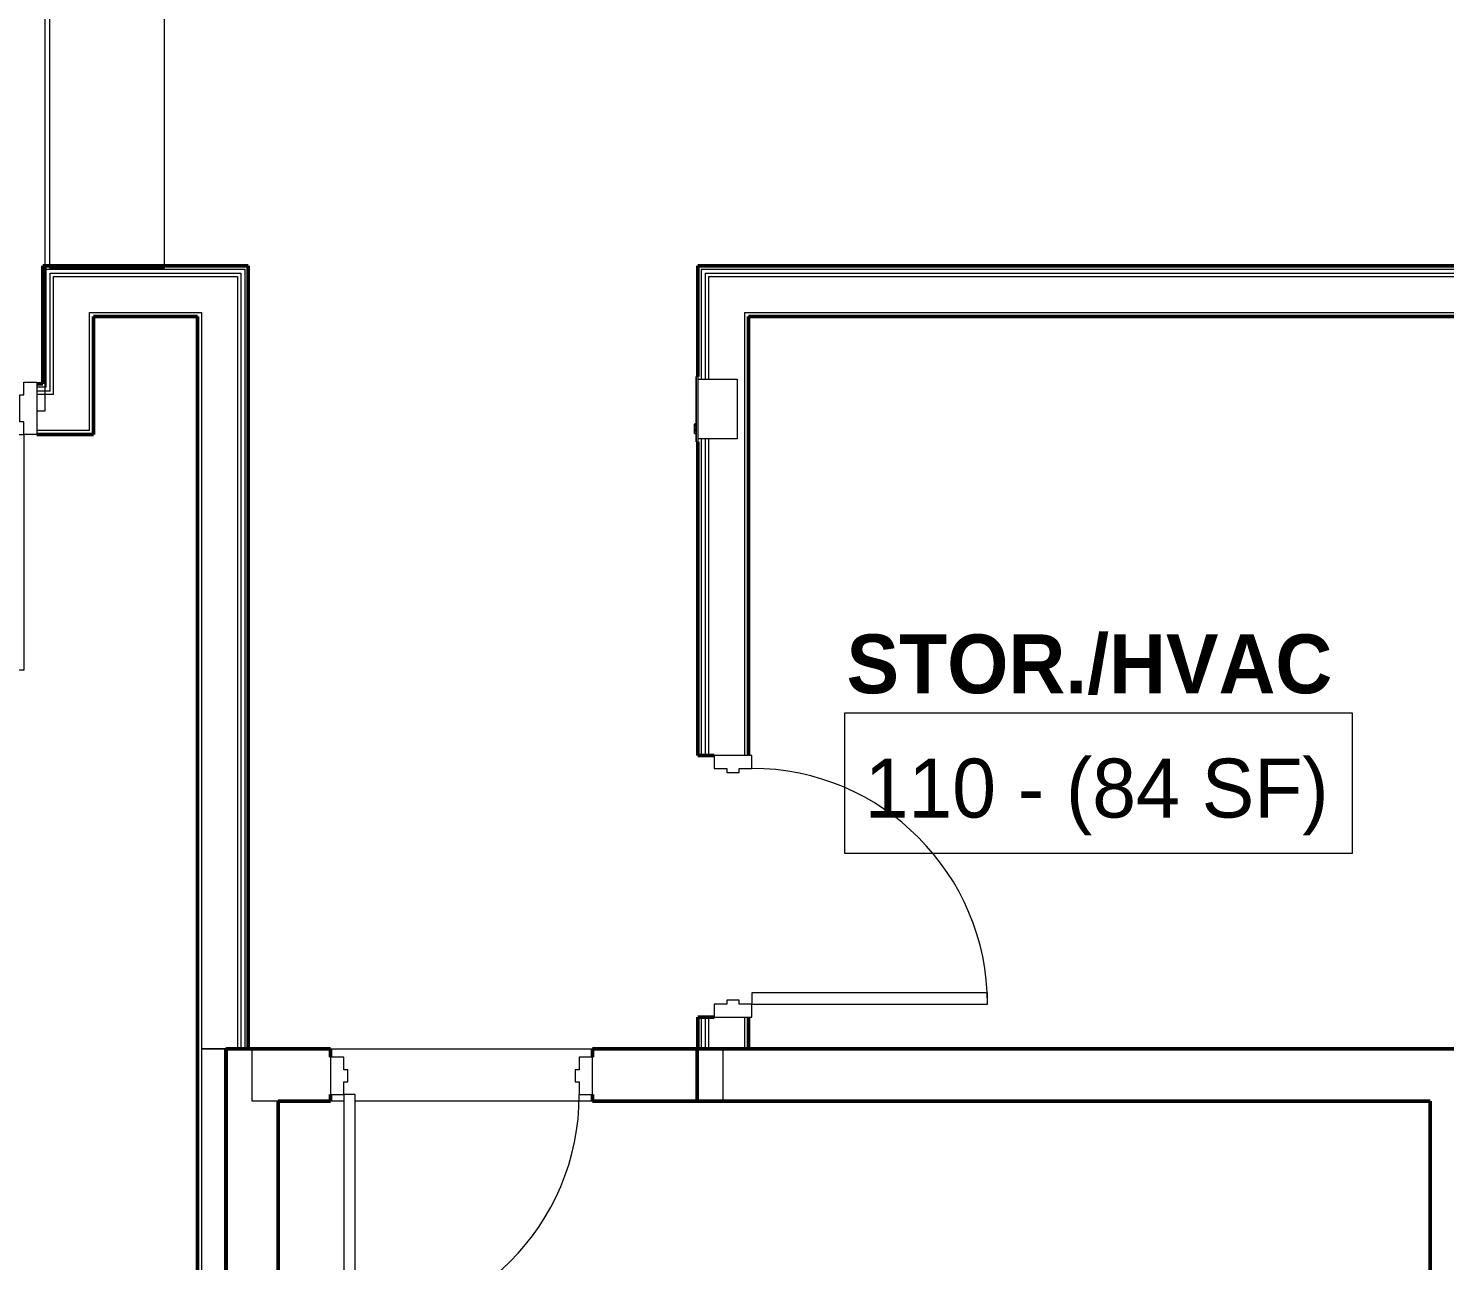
# Model space of a CAD drawing. Header units: inches. Extents: x -4235 to -464, y 9706 to 12425.
# Drawn here: x -2742.5 to -2526.1, y 10229.2 to 10417.4 of the extents above; entities that cross this region are included whole.
import ezdxf

# ---------------------------------------------------------------- set-up
doc = ezdxf.new("R2010")
doc.units = ezdxf.units.IN
doc.header["$MEASUREMENT"] = 0
for name, color, linetype, lineweight in [('0-1', 7, 'Continuous', 5), ('0-2', 254, 'Continuous', 9), ('0-3', 7, 'Continuous', 9), ('A-AREA-IDEN', 2, 'Continuous', 9), ('A-DOOR-1', 7, 'Continuous', 9), ('A-DOOR-2', 90, 'Continuous', 20), ('A-DOOR-FRAM-1', 90, 'Continuous', 20), ('A-FLOR-1', 10, 'Continuous', 9), ('A-FLOR-2', 254, 'Continuous', 9), ('A-FLOR-3', 7, 'Continuous', 9), ('A-WALL-1', 250, 'Continuous', 50), ('A-WALL-2', 50, 'Continuous', 13), ('A-WALL-3', 10, 'Continuous', 9), ('A-WALL-4', 254, 'Continuous', 9), ('A-WALL-5', 7, 'Continuous', 9), ('E-FIRE-1', 7, 'Continuous', 9), ('I-WALL-1', 250, 'Continuous', 50), ('I-WALL-2', 10, 'Continuous', 9), ('I-WALL-3', 254, 'Continuous', 9)]:
    doc.layers.add(name, color=color, linetype=linetype, lineweight=lineweight)
doc.styles.add('Century Gothic', font='ufonts.com_century-gothic.ttf', dxfattribs={"height": 9})
doc.styles.add('Century Gothic_B', font='GOTHICB.TTF', dxfattribs={"height": 9})

# ---------------------------------------------------------------- blocks, each defined once
blk = doc.blocks.new('HOLLOW METAL - COMMON_3-0 x 7-0 - 20min-2191981-BACKGROUND - 1ST FLOOR')
at = {"layer": 'A-DOOR-1'}
blk.add_arc((18, 4.625), 36, 90, 180, dxfattribs=at)
at = {"layer": 'A-DOOR-2'}
for p, q in [((18, 40.625), (16.25, 40.625)), ((16.25, 40.625), (16.25, 4.625)), ((18, 4.625), (18, 40.625)), ((16.25, 4.625), (18, 4.625))]:
    blk.add_line(p, q, dxfattribs=at)
at = {"layer": 'A-DOOR-FRAM-1'}
for p, q in [((-18, 4.625), (-20, 4.625)), ((-20, 4.625), (-20, -1.125)), ((-18, 2.6875), (-18, 4.625)), ((18, 4.625), (18, 2.6875)), ((20, 4.625), (18, 4.625)), ((20, -1.125), (20, 4.625)), ((-17.375, 2.6875), (-18, 2.6875)), ((-17.375, 0.8125), (-17.375, 2.6875)), ((18, 2.6875), (17.375, 2.6875)), ((17.375, 2.6875), (17.375, 0.8125)), ((-18, -1.125), (-18, 0.8125)), ((-18, 0.8125), (-17.375, 0.8125)), ((17.375, 0.8125), (18, 0.8125)), ((18, 0.8125), (18, -1.125)), ((-20, -1.125), (-18, -1.125)), ((18, -1.125), (20, -1.125))]:
    blk.add_line(p, q, dxfattribs=at)
blk = doc.blocks.new('HOLLOW METAL - UNIT DOOR-2191980-BACKGROUND - 1ST FLOOR')
at = {"layer": 'A-DOOR-1'}
blk.add_arc((18, -4.125), 36, 180, 270, dxfattribs=at)
at = {"layer": 'A-DOOR-2'}
for p, q in [((16.25, -4.125), (18, -4.125)), ((16.25, -40.125), (16.25, -4.125)), ((18, -4.125), (18, -40.125)), ((18, -40.125), (16.25, -40.125))]:
    blk.add_line(p, q, dxfattribs=at)
at = {"layer": 'A-DOOR-FRAM-1'}
for p, q in [((-20, 3.875), (-18, 3.875)), ((-20, -4.125), (-20, 3.875)), ((-18, 3.875), (-18, 1.9375)), ((18, 3.875), (20, 3.875)), ((18, 1.9375), (18, 3.875)), ((20, 3.875), (20, -4.125)), ((-18, 1.9375), (-17.375, 1.9375)), ((-17.375, 1.9375), (-17.375, -2.1875)), ((17.375, 1.9375), (18, 1.9375)), ((17.375, -2.1875), (17.375, 1.9375)), ((-18, -4.125), (-20, -4.125)), ((-18, -2.1875), (-18, -4.125)), ((-17.375, -2.1875), (-18, -2.1875)), ((18, -2.1875), (17.375, -2.1875)), ((18, -4.125), (18, -2.1875)), ((20, -4.125), (18, -4.125))]:
    blk.add_line(p, q, dxfattribs=at)
blk = doc.blocks.new('104416 - Fire Extinguishers - Wall - Class A - Light - 2A-2205533-BACKGROUND - 1ST FLOOR')
at = {"layer": 'E-FIRE-1'}
for p, q in [((14.41, 4.13), (14.41, 4.38)), ((14.44, 4.38), (14.84, 4.38)), ((14.44, 4.13), (14.44, 4.38)), ((14.84, 4.38), (15.03, 4.38)), ((14.84, 4.13), (14.84, 4.38)), ((15.03, 4.38), (15.11, 4.38)), ((15.03, 4.13), (15.03, 4.38)), ((15.11, 4.38), (15.24, 4.38)), ((15.11, 4.13), (15.11, 4.38)), ((15.24, 4.38), (15.51, 4.38)), ((15.24, 4.13), (15.24, 4.38)), ((15.51, 4.38), (15.73, 4.38)), ((15.51, 4.13), (15.51, 4.38)), ((15.73, 4.38), (15.87, 4.38)), ((15.73, 4.13), (15.73, 4.38)), ((15.87, 4.38), (15.91, 4.38)), ((15.87, 4.13), (15.87, 4.38)), ((15.91, 4.13), (15.91, 4.38)), ((15.94, 4.13), (15.94, 4.38)), ((13.19, 4.13), (13.19, 3.87)), ((23.19, 4.13), (13.19, 4.13)), ((13.19, 4.13), (23.19, 4.13)), ((13.19, 4.13), (13.19, 3.87)), ((23.19, 3.87), (13.19, 3.87)), ((13.63, -2.12), (13.63, 3.87)), ((22.75, 3.87), (22.75, -2.12)), ((23.19, 3.87), (23.19, 4.13)), ((23.19, 3.87), (23.19, 4.13)), ((22.75, -2.12), (13.63, -2.12))]:
    blk.add_line(p, q, dxfattribs=at)
blk = doc.blocks.new('CTR - 1st Phase - Common Walls_rvt-1-BACKGROUND - 1ST FLOOR')
at = {"layer": 'A-FLOR-1'}
for p, q in [((-2739.92, 10380.79), (-2739.92, 10381.16)), ((-2739.3, 10381.16), (-2739.3, 10380.79)), ((-2739.3, 10380.79), (-2721.68, 10380.79)), ((-2721.68, 10380.79), (-2721.68, 10381.16))]:
    blk.add_line(p, q, dxfattribs=at)
at = {"layer": 'A-FLOR-2'}
for p, q in [((-2739.92, 10381.16), (-2739.92, 10381.41)), ((-2739.92, 10359.04), (-2739.92, 10380.79)), ((-2739.3, 10381.41), (-2739.3, 10381.16)), ((-2721.68, 10381.16), (-2721.68, 10381.41)), ((-2741.2, 10359.04), (-2739.92, 10359.04))]:
    blk.add_line(p, q, dxfattribs=at)
at = {"layer": 'A-FLOR-3'}
for p, q in [((-2739.92, 10381.41), (-2739.92, 10425.39)), ((-2739.3, 10425.39), (-2739.3, 10381.41)), ((-2721.68, 10381.41), (-2721.68, 10425.39))]:
    blk.add_line(p, q, dxfattribs=at)
at = {"layer": 'A-WALL-1'}
for p, q in [((-2716.66, 10261.59), (-2716.66, 10017.09)), ((-2712.29, 10017.09), (-2712.29, 10261.59))]:
    blk.add_line(p, q, dxfattribs=at)
at = {"layer": 'A-WALL-2'}
for p, q in [((-2739.8, 10380.66), (-2739.8, 10381.16)), ((-2739.8, 10380.66), (-2739.8, 10381.16)), ((-2739.8, 10380.66), (-2739.17, 10380.66)), ((-2739.8, 10362.66), (-2739.8, 10380.66)), ((-2739.17, 10380.66), (-2732.55, 10380.66)), ((-2732.55, 10380.66), (-2716.66, 10380.66)), ((-2716.66, 10380.66), (-2710.04, 10380.66)), ((-2710.04, 10380.66), (-2709.41, 10380.66)), ((-2709.41, 10380.66), (-2709.41, 10261.59)), ((-2639.7, 10380.66), (-2639.7, 10363.85)), ((-2639.7, 10380.66), (-2639.07, 10380.66)), ((-2639.07, 10380.66), (-2632.45, 10380.66)), ((-2632.45, 10380.66), (-2522.7, 10380.66)), ((-2739.17, 10380.04), (-2738.67, 10380.04)), ((-2739.17, 10362.04), (-2739.17, 10380.04)), ((-2738.67, 10380.04), (-2732.55, 10380.04)), ((-2738.67, 10379.54), (-2733.17, 10379.54)), ((-2738.67, 10361.54), (-2738.67, 10379.54)), ((-2733.17, 10379.54), (-2732.55, 10379.54)), ((-2732.55, 10380.04), (-2716.66, 10380.04)), ((-2732.55, 10379.54), (-2716.66, 10379.54)), ((-2716.66, 10380.04), (-2710.54, 10380.04)), ((-2716.66, 10379.54), (-2716.04, 10379.54)), ((-2716.04, 10379.54), (-2710.54, 10379.54)), ((-2710.54, 10380.04), (-2710.04, 10380.04)), ((-2710.54, 10379.54), (-2710.54, 10261.59)), ((-2710.04, 10380.04), (-2710.04, 10261.59)), ((-2639.07, 10380.04), (-2639.07, 10363.85)), ((-2639.07, 10380.04), (-2638.57, 10380.04)), ((-2638.57, 10380.04), (-2632.45, 10380.04)), ((-2638.57, 10379.54), (-2638.57, 10363.85)), ((-2638.57, 10379.54), (-2633.07, 10379.54)), ((-2633.07, 10379.54), (-2632.45, 10379.54)), ((-2632.45, 10380.04), (-2522.7, 10380.04)), ((-2632.45, 10379.54), (-2522.7, 10379.54)), ((-2733.17, 10374.04), (-2732.55, 10374.04)), ((-2733.17, 10356.04), (-2733.17, 10374.04)), ((-2732.55, 10374.04), (-2716.66, 10374.04)), ((-2716.66, 10374.04), (-2716.04, 10374.04)), ((-2716.04, 10374.04), (-2716.04, 10261.59)), ((-2633.07, 10374.04), (-2633.07, 10306.41)), ((-2633.07, 10374.04), (-2632.45, 10374.04)), ((-2632.45, 10374.04), (-2522.7, 10374.04)), ((-2740.3, 10362.66), (-2741.2, 10362.66)), ((-2740.3, 10362.04), (-2741.2, 10362.04)), ((-2740.3, 10361.54), (-2741.2, 10361.54)), ((-2739.8, 10362.66), (-2740.3, 10362.66)), ((-2739.8, 10362.04), (-2740.3, 10362.04)), ((-2739.17, 10361.54), (-2740.3, 10361.54)), ((-2739.17, 10362.04), (-2739.8, 10362.04)), ((-2738.67, 10361.54), (-2739.17, 10361.54)), ((-2740.3, 10356.04), (-2741.2, 10356.04)), ((-2738.67, 10356.04), (-2740.3, 10356.04)), ((-2733.17, 10356.04), (-2738.67, 10356.04)), ((-2639.7, 10354.73), (-2639.7, 10306.41)), ((-2639.07, 10354.73), (-2639.07, 10306.41)), ((-2638.57, 10354.73), (-2638.57, 10306.41)), ((-2639.7, 10266.41), (-2639.7, 10261.59)), ((-2639.07, 10266.41), (-2639.07, 10261.59)), ((-2638.57, 10266.41), (-2638.57, 10261.59)), ((-2633.07, 10266.41), (-2633.07, 10261.59)), ((-2716.04, 10261.59), (-2712.54, 10261.59)), ((-2712.54, 10261.59), (-2716.04, 10261.59)), ((-2716.04, 10261.59), (-2716.04, 10017.09)), ((-2712.54, 10261.59), (-2712.29, 10261.59)), ((-2712.29, 10261.59), (-2712.54, 10261.59)), ((-2712.54, 10261.59), (-2712.54, 10017.09))]:
    blk.add_line(p, q, dxfattribs=at)
at = {"layer": 'A-WALL-3'}
blk.add_line((-2712.29, 10017.09), (-2712.29, 10261.55), dxfattribs=at)
at = {"layer": 'A-WALL-4'}
blk.add_line((-2716.66, 10261.59), (-2716.66, 10050.4), dxfattribs=at)
at = {"layer": 'I-WALL-1'}
for p, q in [((-2740.3, 10381.16), (-2740.3, 10363.16)), ((-2739.8, 10381.16), (-2740.3, 10381.16)), ((-2732.55, 10381.16), (-2739.8, 10381.16)), ((-2716.66, 10381.16), (-2732.55, 10381.16)), ((-2709.41, 10381.16), (-2716.66, 10381.16)), ((-2708.91, 10381.16), (-2709.41, 10381.16)), ((-2708.91, 10261.59), (-2708.91, 10381.16)), ((-2639.7, 10381.16), (-2640.2, 10381.16)), ((-2640.2, 10381.16), (-2640.2, 10364.29)), ((-2632.45, 10381.16), (-2639.7, 10381.16)), ((-2522.7, 10381.16), (-2632.45, 10381.16)), ((-2732.55, 10373.41), (-2716.66, 10373.41)), ((-2732.55, 10355.41), (-2732.55, 10373.41)), ((-2716.66, 10373.41), (-2716.66, 10261.59)), ((-2632.45, 10306.41), (-2632.45, 10373.41)), ((-2632.45, 10373.41), (-2522.7, 10373.41)), ((-2740.3, 10363.16), (-2741.2, 10363.16)), ((-2741.2, 10355.41), (-2740.3, 10355.41)), ((-2740.3, 10355.41), (-2733.17, 10355.41)), ((-2733.17, 10355.41), (-2732.55, 10355.41)), ((-2640.2, 10354.29), (-2640.2, 10306.41)), ((-2640.2, 10306.41), (-2637.7, 10306.41)), ((-2637.7, 10266.41), (-2640.2, 10266.41)), ((-2640.2, 10266.41), (-2640.2, 10261.59)), ((-2632.45, 10261.59), (-2632.45, 10266.41)), ((-2712.29, 10261.59), (-2708.91, 10261.59)), ((-2640.2, 10261.59), (-2632.45, 10261.59))]:
    blk.add_line(p, q, dxfattribs=at)
at = {"layer": 'I-WALL-2'}
for p, q in [((-2739.92, 10381.16), (-2739.3, 10381.16)), ((-2640.2, 10364.29), (-2640.2, 10363.85)), ((-2640.2, 10354.73), (-2640.2, 10354.29)), ((-2632.45, 10306.41), (-2637.7, 10306.41)), ((-2637.7, 10266.41), (-2632.45, 10266.41)), ((-2708.91, 10261.59), (-2712.29, 10261.59)), ((-2632.45, 10261.59), (-2640.2, 10261.59))]:
    blk.add_line(p, q, dxfattribs=at)
at = {"layer": 'I-WALL-3'}
for p, q in [((-2716.66, 10381.16), (-2721.68, 10381.16)), ((-2716.66, 10381.16), (-2708.91, 10381.16)), ((-2708.91, 10261.59), (-2708.91, 10381.16)), ((-2640.2, 10381.16), (-2632.45, 10381.16)), ((-2640.2, 10381.16), (-2640.2, 10364.29)), ((-2523.7, 10381.16), (-2632.45, 10381.16)), ((-2732.55, 10373.41), (-2716.66, 10373.41)), ((-2732.55, 10355.41), (-2732.55, 10373.41)), ((-2716.66, 10373.41), (-2716.66, 10261.59)), ((-2632.45, 10306.41), (-2632.45, 10373.41)), ((-2632.45, 10373.41), (-2523.7, 10373.41)), ((-2741.2, 10355.41), (-2740.3, 10355.41)), ((-2732.55, 10355.41), (-2740.3, 10355.41)), ((-2640.2, 10354.29), (-2640.2, 10306.41)), ((-2637.7, 10306.41), (-2640.2, 10306.41)), ((-2640.2, 10266.41), (-2637.7, 10266.41)), ((-2640.2, 10266.41), (-2640.2, 10261.59)), ((-2632.45, 10261.59), (-2632.45, 10266.41))]:
    blk.add_line(p, q, dxfattribs=at)
at = {"layer": '0-3'}
blk.add_blockref('HOLLOW METAL - UNIT DOOR-2191980-BACKGROUND - 1ST FLOOR', (-2761.2, 10359.54), dxfattribs=at)
for name, p, rotation in [('104416 - Fire Extinguishers - Wall - Class A - Light - 2A-2205533-BACKGROUND - 1ST FLOOR', (-2636.32, 10341.1), 89.99999999999953), ('HOLLOW METAL - COMMON_3-0 x 7-0 - 20min-2191981-BACKGROUND - 1ST FLOOR', (-2636.57, 10286.41), 269.9999999999995)]:
    blk.add_blockref(name, p, dxfattribs=dict(at, rotation=rotation))
blk = doc.blocks.new('HOLLOW METAL - STAIR DOOR 3-0 x 7-0-2453423-BACKGROUND - 1ST FLOOR')
at = {"layer": 'A-DOOR-1'}
blk.add_arc((18, 3.25), 36, 90, 180, dxfattribs=at)
at = {"layer": 'A-DOOR-2'}
for p, q in [((18, 39.25), (16.25, 39.25)), ((16.25, 39.25), (16.25, 3.25)), ((18, 3.25), (18, 39.25)), ((16.25, 3.25), (18, 3.25))]:
    blk.add_line(p, q, dxfattribs=at)
at = {"layer": 'A-DOOR-FRAM-1'}
for p, q in [((-18, 3.25), (-20, 3.25)), ((-20, 3.25), (-20, -2.5)), ((-18, 1.3125), (-18, 3.25)), ((18, 3.25), (18, 1.3125)), ((20, 3.25), (18, 3.25)), ((20, -2.5), (20, 3.25)), ((-17.375, 1.3125), (-18, 1.3125)), ((-17.375, -0.5625), (-17.375, 1.3125)), ((18, 1.3125), (17.375, 1.3125)), ((17.375, 1.3125), (17.375, -0.5625)), ((-18, -2.5), (-18, -0.5625)), ((-18, -0.5625), (-17.375, -0.5625)), ((17.375, -0.5625), (18, -0.5625)), ((18, -0.5625), (18, -2.5)), ((-20, -2.5), (-18, -2.5)), ((18, -2.5), (20, -2.5))]:
    blk.add_line(p, q, dxfattribs=at)
blk = doc.blocks.new('CTR - 1st Phase -Stairs _ Elevators_rvt-1-BACKGROUND - 1ST FLOOR')
at = {"layer": 'A-WALL-1'}
for p, q in [((-2696.32, 10261.59), (-2712.32, 10261.59)), ((-2712.32, 10261.59), (-2712.32, 10253.59)), ((-2696.32, 10260.34), (-2696.32, 10261.59)), ((-2640.32, 10261.59), (-2656.32, 10261.59)), ((-2656.32, 10261.59), (-2656.32, 10260.34)), ((-2520.32, 10261.59), (-2640.32, 10261.59)), ((-2640.32, 10261.59), (-2640.32, 10253.59)), ((-2640.32, 10253.59), (-2640.32, 10261.59)), ((-2712.32, 10253.59), (-2712.32, 10013.59)), ((-2704.32, 10021.59), (-2704.32, 10253.59)), ((-2704.32, 10253.59), (-2696.32, 10253.59)), ((-2696.32, 10253.59), (-2696.32, 10254.59)), ((-2656.32, 10254.59), (-2656.32, 10253.59)), ((-2656.32, 10253.59), (-2640.32, 10253.59)), ((-2640.32, 10253.59), (-2528.32, 10253.59)), ((-2528.32, 10253.59), (-2528.32, 10191.21))]:
    blk.add_line(p, q, dxfattribs=at)
at = {"layer": 'A-WALL-3'}
for p, q in [((-2712.32, 10253.59), (-2712.32, 10261.59)), ((-2708.91, 10261.59), (-2712.29, 10261.59)), ((-2640.32, 10253.59), (-2640.32, 10261.59)), ((-2640.32, 10261.59), (-2640.32, 10253.59)), ((-2632.45, 10261.59), (-2640.2, 10261.59)), ((-2640.2, 10261.59), (-2636.32, 10261.59)), ((-2696.32, 10260.34), (-2696.32, 10254.59)), ((-2656.32, 10254.59), (-2656.32, 10260.34)), ((-2712.32, 10253.59), (-2712.32, 10017.76)), ((-2704.32, 10253.59), (-2708.32, 10253.59))]:
    blk.add_line(p, q, dxfattribs=at)
at = {"layer": 'A-WALL-4'}
for p, q in [((-2696.32, 10261.59), (-2708.91, 10261.59)), ((-2708.32, 10261.59), (-2696.32, 10261.59)), ((-2708.32, 10253.59), (-2708.32, 10261.59)), ((-2696.32, 10261.59), (-2696.32, 10260.34)), ((-2656.32, 10261.59), (-2640.2, 10261.59)), ((-2640.32, 10261.59), (-2656.32, 10261.59)), ((-2656.32, 10260.34), (-2656.32, 10261.59)), ((-2640.2, 10261.59), (-2640.32, 10261.59)), ((-2636.32, 10253.59), (-2636.32, 10261.59)), ((-2523.7, 10261.59), (-2632.45, 10261.59)), ((-2696.32, 10253.59), (-2704.32, 10253.59)), ((-2704.32, 10021.59), (-2704.32, 10253.59)), ((-2704.32, 10253.59), (-2696.32, 10253.59)), ((-2696.32, 10254.59), (-2696.32, 10253.59)), ((-2656.32, 10253.59), (-2656.32, 10254.59)), ((-2636.32, 10253.59), (-2656.32, 10253.59)), ((-2656.32, 10253.59), (-2640.32, 10253.59)), ((-2640.32, 10253.59), (-2528.32, 10253.59)), ((-2528.32, 10253.59), (-2528.32, 10191.21))]:
    blk.add_line(p, q, dxfattribs=at)
at = {"layer": 'A-WALL-5'}
for p, q in [((-2696.32, 10261.59), (-2656.32, 10261.59)), ((-2694.32, 10253.59), (-2696.32, 10253.59)), ((-2656.32, 10253.59), (-2692.57, 10253.59))]:
    blk.add_line(p, q, dxfattribs=at)
at = {"layer": '0-2', "rotation": 180}
blk.add_blockref('HOLLOW METAL - STAIR DOOR 3-0 x 7-0-2453423-BACKGROUND - 1ST FLOOR', (-2676.32, 10257.84), dxfattribs=at)

msp = doc.modelspace()

# ---------------------------------------------------------------- linework, layer by layer
at = {"layer": 'A-AREA-IDEN', "flags": 128}
msp.add_lwpolyline([(-2617.72, 10312.91), (-2540.21, 10312.91), (-2540.21, 10291.41), (-2617.72, 10291.41)], close=True, dxfattribs=at)

# ---------------------------------------------------------------- block references
at = {"layer": '0-1'}
for name in ['CTR - 1st Phase -Stairs _ Elevators_rvt-1-BACKGROUND - 1ST FLOOR', 'CTR - 1st Phase - Common Walls_rvt-1-BACKGROUND - 1ST FLOOR']:
    msp.add_blockref(name, (0, 0), dxfattribs=at)

# ---------------------------------------------------------------- texts
at = {"layer": 'A-AREA-IDEN', "char_height": 9, "attachment_point": 1}
for s, insert, width, style in [('STOR./HVAC', (-2617.48, 10324.88), 93.021, 'Century Gothic_B'), ('110 - (84 SF)', (-2614.72, 10305.91), 86.355, 'Century Gothic')]:
    msp.add_mtext(s, dxfattribs=dict(at, insert=insert, width=width, style=style))

doc.saveas('drawing.dxf')
